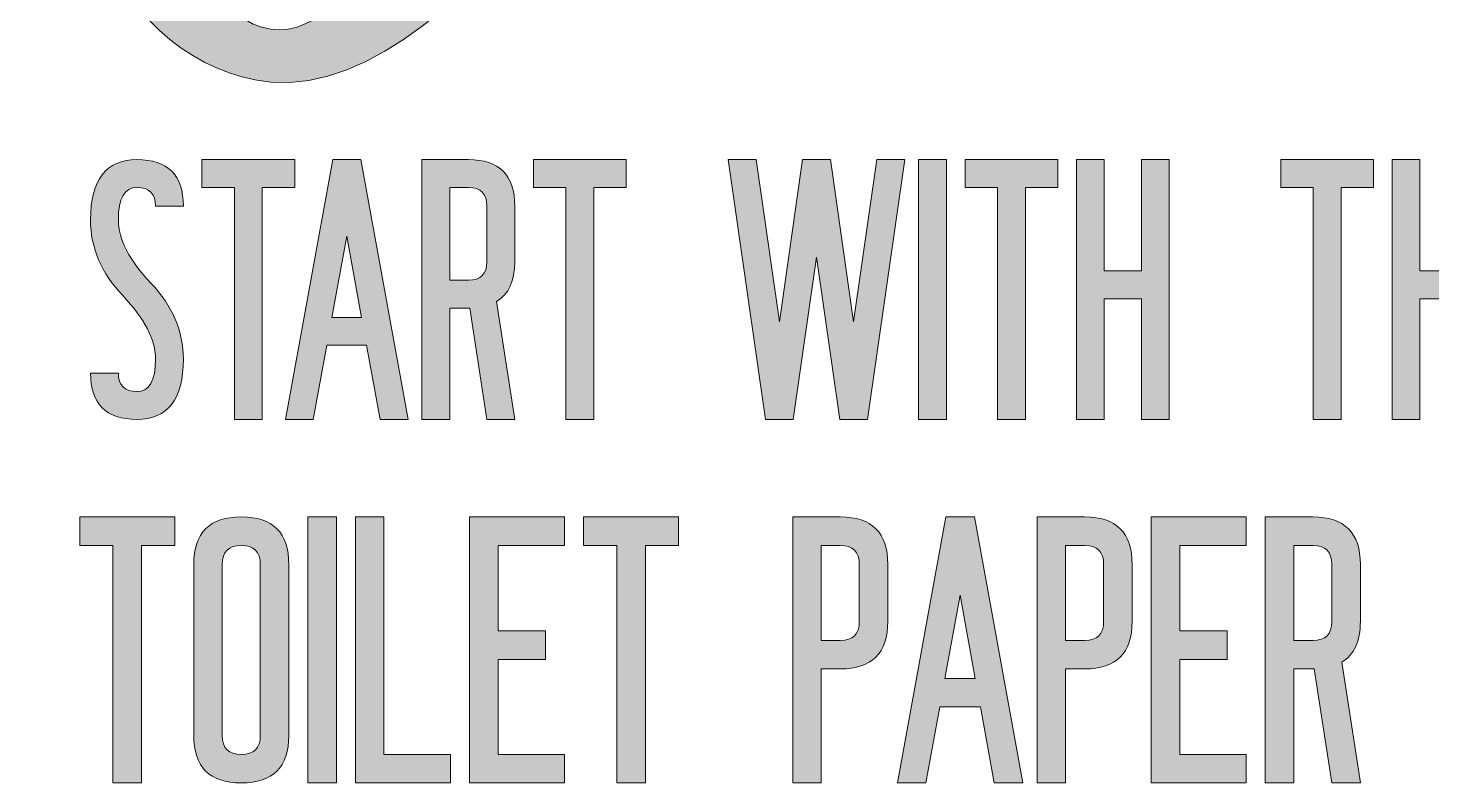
# Model space of a CAD drawing. Header units: inches. Extents: x 139 to 931, y -883 to -197.
# Drawn here: x 139.3 to 567, y -883 to -652.8 of the extents above; entities that cross this region are included whole.
import ezdxf

# ---------------------------------------------------------------- set-up
doc = ezdxf.new("R2010")
doc.units = ezdxf.units.IN
doc.header["$MEASUREMENT"] = 0
doc.layers.add('Layer 1', color=7, linetype='Continuous')

# ---------------------------------------------------------------- blocks, each defined once
blk = doc.blocks.new('block 3')
at = {"layer": 'Layer 1', "true_color": 0x040404}
h = blk.add_hatch(color=18, dxfattribs=at)
h.dxf.hatch_style = 2
edge = h.paths.add_edge_path()
edge.add_spline(control_points=[(348.68, -359.2), (350.47, -355.63), (352.25, -348.95), (352.69, -349.4), (352.69, -349.84), (370.07, -352.51), (366.06, -364.55), (357.15, -389.5), (295.22, -505.34), (257.79, -507.12), (245.76, -508.01), (235.51, -498.66), (234.62, -496.43), (244.43, -494.65), (320.17, -424.69), (333.98, -382.81), (335.32, -375.68), (323.73, -371.23), (318.39, -371.23), (301.46, -371.23), (233.29, -403.31), (198.53, -504.89), (164.23, -606.48), (194.97, -664.85), (223.93, -651.48), (286.75, -622.96), (325.52, -547.67), (334.87, -535.64), (337.99, -536.08), (340.22, -536.97), (342.45, -537.86), (346.01, -539.2), (349.13, -540.98), (346.9, -542.76), (341.56, -546.33), (274.72, -674.65), (213.24, -669.3), (167.35, -664.4), (139.28, -606.92), (151.31, -532.96), (164.23, -451.43), (239.97, -360.09), (315.27, -360.09), (323.73, -360.09), (336.65, -367.66), (340.22, -375.24), (343.34, -369.45), (346.46, -364.1), (348.68, -359.2)], knot_values=[0, 0, 0, 0, 1, 1, 1, 2, 2, 2, 3, 3, 3, 4, 4, 4, 5, 5, 5, 6, 6, 6, 7, 7, 7, 8, 8, 8, 9, 9, 9, 10, 10, 10, 11, 11, 11, 12, 12, 12, 13, 13, 13, 14, 14, 14, 15, 15, 15, 16, 16, 16, 16], degree=3, periodic=1)
edge = h.paths.add_edge_path()
edge.add_spline(control_points=[(233.73, -495.54), (233.73, -495.54), (234.18, -495.98), (234.18, -495.98), (234.18, -496.43), (234.18, -496.43), (234.62, -496.43), (233.29, -496.43), (233.29, -495.98), (233.73, -495.54)], knot_values=[0, 0, 0, 0, 1, 1, 1, 2, 2, 2, 3, 3, 3, 3], degree=3, periodic=1)
at = {"layer": 'Layer 1', "lineweight": 0}
blk.add_open_spline([(348.68, -359.2), (350.47, -355.63), (352.25, -348.95), (352.69, -349.4), (352.69, -349.84), (370.07, -352.51), (366.06, -364.55), (357.15, -389.5), (295.22, -505.34), (257.79, -507.12), (245.76, -508.01), (235.51, -498.66), (234.62, -496.43), (244.43, -494.65), (320.17, -424.69), (333.98, -382.81), (335.32, -375.68), (323.73, -371.23), (318.39, -371.23), (301.46, -371.23), (233.29, -403.31), (198.53, -504.89), (164.23, -606.48), (194.97, -664.85), (223.93, -651.48), (286.75, -622.96), (325.52, -547.67), (334.87, -535.64), (337.99, -536.08), (340.22, -536.97), (342.45, -537.86), (346.01, -539.2), (349.13, -540.98), (346.9, -542.76), (341.56, -546.33), (274.72, -674.65), (213.24, -669.3), (167.35, -664.4), (139.28, -606.92), (151.31, -532.96), (164.23, -451.43), (239.97, -360.09), (315.27, -360.09), (323.73, -360.09), (336.65, -367.66), (340.22, -375.24), (343.34, -369.45), (346.46, -364.1), (348.68, -359.2)], degree=3, knots=[0, 0, 0, 0, 1, 1, 1, 2, 2, 2, 3, 3, 3, 4, 4, 4, 5, 5, 5, 6, 6, 6, 7, 7, 7, 8, 8, 8, 9, 9, 9, 10, 10, 10, 11, 11, 11, 12, 12, 12, 13, 13, 13, 14, 14, 14, 15, 15, 15, 16, 16, 16, 16], dxfattribs=at)
blk = doc.blocks.new('block 5')
at = {"layer": 'Layer 1', "true_color": 0x040404}
h = blk.add_hatch(color=18, dxfattribs=at)
h.dxf.hatch_style = 2
edge = h.paths.add_edge_path()
edge.add_spline(control_points=[(172.44, -692.95), (181.87, -692.95), (186.58, -697.66), (186.58, -707.09), (186.58, -707.09), (178.1, -707.09), (178.1, -707.09), (178.1, -703.32), (176.21, -701.43), (172.44, -701.43), (168.67, -701.43), (166.78, -704.73), (166.78, -711.33), (166.78, -717.18), (170.08, -723.59), (176.68, -730.56), (183.28, -737.54), (186.58, -745.27), (186.58, -753.76), (186.58, -766.01), (181.87, -772.14), (172.44, -772.14), (163.01, -772.14), (158.3, -767.43), (158.3, -758), (158.3, -758), (166.78, -758), (166.78, -758), (166.78, -761.77), (168.67, -763.66), (172.44, -763.66), (176.21, -763.66), (178.1, -760.36), (178.1, -753.76), (178.1, -753.76), (178.1, -753.7), (178.1, -753.7), (178.1, -747.86), (174.8, -741.45), (168.2, -734.5), (161.6, -727.54), (158.3, -719.82), (158.3, -711.33), (158.3, -699.07), (163.01, -692.95), (172.44, -692.95)], knot_values=[0, 0, 0, 0, 1, 1, 1, 2, 2, 2, 3, 3, 3, 4, 4, 4, 5, 5, 5, 6, 6, 6, 7, 7, 7, 8, 8, 8, 9, 9, 9, 10, 10, 10, 11, 11, 11, 12, 12, 12, 13, 13, 13, 14, 14, 14, 15, 15, 15, 15], degree=3, periodic=1)
h = blk.add_hatch(color=18, dxfattribs=at)
h.dxf.hatch_style = 2
h.paths.add_polyline_path([(210.62, -701.43), (210.62, -772.14), (202.14, -772.14), (202.14, -701.43), (192.24, -701.43), (192.24, -692.95), (220.52, -692.95), (220.52, -701.43)])
h = blk.add_hatch(color=18, dxfattribs=at)
h.dxf.hatch_style = 2
h.paths.add_polyline_path([(242.42, -749.51), (230.31, -749.51), (226.18, -772.14), (217.7, -772.14), (232.12, -692.95), (240.61, -692.95), (255.03, -772.14), (246.55, -772.14)])
h.paths.add_polyline_path([(231.84, -741.03), (240.89, -741.03), (236.36, -716.25)])
h = blk.add_hatch(color=18, dxfattribs=at)
h.dxf.hatch_style = 2
edge = h.paths.add_edge_path()
edge.add_spline(control_points=[(273.42, -692.95), (282.84, -692.95), (287.56, -697.66), (287.56, -707.09), (287.56, -707.09), (287.56, -724.06), (287.56, -724.06), (287.56, -729.94), (285.71, -734), (282.01, -736.22), (282.01, -736.22), (287.56, -772.14), (287.56, -772.14), (287.56, -772.14), (279.07, -772.14), (279.07, -772.14), (279.07, -772.14), (273.87, -738.2), (273.87, -738.2), (273.87, -738.2), (267.76, -738.2), (267.76, -738.2), (267.76, -738.2), (267.76, -772.14), (267.76, -772.14), (267.76, -772.14), (259.27, -772.14), (259.27, -772.14), (259.27, -772.14), (259.27, -692.95), (259.27, -692.95), (259.27, -692.95), (273.42, -692.95), (273.42, -692.95)], knot_values=[0, 0, 0, 0, 1, 1, 1, 2, 2, 2, 3, 3, 3, 4, 4, 4, 5, 5, 5, 6, 6, 6, 7, 7, 7, 8, 8, 8, 9, 9, 9, 10, 10, 10, 11, 11, 11, 11], degree=3, periodic=1)
edge = h.paths.add_edge_path()
edge.add_spline(control_points=[(279.07, -707.09), (279.07, -703.32), (277.19, -701.43), (273.42, -701.43), (273.42, -701.43), (267.76, -701.43), (267.76, -701.43), (267.76, -701.43), (267.76, -729.71), (267.76, -729.71), (267.76, -729.71), (273.42, -729.71), (273.42, -729.71), (277.19, -729.71), (279.07, -727.83), (279.07, -724.06), (279.07, -724.06), (279.07, -707.09), (279.07, -707.09)], knot_values=[0, 0, 0, 0, 1, 1, 1, 2, 2, 2, 3, 3, 3, 4, 4, 4, 5, 5, 5, 6, 6, 6, 6], degree=3, periodic=1)
h = blk.add_hatch(color=18, dxfattribs=at)
h.dxf.hatch_style = 2
h.paths.add_polyline_path([(311.6, -701.43), (311.6, -772.14), (303.11, -772.14), (303.11, -701.43), (293.21, -701.43), (293.21, -692.95), (321.5, -692.95), (321.5, -701.43)])
h = blk.add_hatch(color=18, dxfattribs=at)
h.dxf.hatch_style = 2
h.paths.add_polyline_path([(363.92, -772.14), (352.61, -692.95), (361.09, -692.95), (368.17, -742.44), (375.24, -692.95), (383.72, -692.95), (390.79, -742.44), (397.86, -692.95), (406.35, -692.95), (395.03, -772.14), (386.55, -772.14), (379.48, -722.64), (372.41, -772.14)])
h = blk.add_hatch(color=18, dxfattribs=at)
h.dxf.hatch_style = 2
h.paths.add_polyline_path([(419.08, -772.14), (410.59, -772.14), (410.59, -692.95), (419.08, -692.95)])
h = blk.add_hatch(color=18, dxfattribs=at)
h.dxf.hatch_style = 2
h.paths.add_polyline_path([(443.12, -701.43), (443.12, -772.14), (434.63, -772.14), (434.63, -701.43), (424.73, -701.43), (424.73, -692.95), (453.02, -692.95), (453.02, -701.43)])
h = blk.add_hatch(color=18, dxfattribs=at)
h.dxf.hatch_style = 2
h.paths.add_polyline_path([(467.16, -735.37), (467.16, -772.14), (458.67, -772.14), (458.67, -692.95), (467.16, -692.95), (467.16, -726.89), (478.47, -726.89), (478.47, -692.95), (486.96, -692.95), (486.96, -772.14), (478.47, -772.14), (478.47, -735.37)])
h = blk.add_hatch(color=18, dxfattribs=at)
h.dxf.hatch_style = 2
h.paths.add_polyline_path([(539.28, -701.43), (539.28, -772.14), (530.8, -772.14), (530.8, -701.43), (520.9, -701.43), (520.9, -692.95), (549.18, -692.95), (549.18, -701.43)])
h = blk.add_hatch(color=18, dxfattribs=at)
h.dxf.hatch_style = 2
h.paths.add_polyline_path([(563.32, -735.37), (563.32, -772.14), (554.84, -772.14), (554.84, -692.95), (563.32, -692.95), (563.32, -726.89), (574.64, -726.89), (574.64, -692.95), (583.12, -692.95), (583.12, -772.14), (574.64, -772.14), (574.64, -735.37)])
at = {"layer": 'Layer 1', "lineweight": 0}
for points in [[(210.62, -701.43), (210.62, -772.14), (202.14, -772.14), (202.14, -701.43), (192.24, -701.43), (192.24, -692.95), (220.52, -692.95), (220.52, -701.43), (210.62, -701.43)], [(242.42, -749.51), (230.31, -749.51), (226.18, -772.14), (217.7, -772.14), (232.12, -692.95), (240.61, -692.95), (255.03, -772.14), (246.55, -772.14), (242.42, -749.51)], [(311.6, -701.43), (311.6, -772.14), (303.11, -772.14), (303.11, -701.43), (293.21, -701.43), (293.21, -692.95), (321.5, -692.95), (321.5, -701.43), (311.6, -701.43)], [(363.92, -772.14), (352.61, -692.95), (361.09, -692.95), (368.17, -742.44), (375.24, -692.95), (383.72, -692.95), (390.79, -742.44), (397.86, -692.95), (406.35, -692.95), (395.03, -772.14), (386.55, -772.14), (379.48, -722.64), (372.41, -772.14), (363.92, -772.14)], [(419.08, -772.14), (410.59, -772.14), (410.59, -692.95), (419.08, -692.95), (419.08, -772.14)], [(443.12, -701.43), (443.12, -772.14), (434.63, -772.14), (434.63, -701.43), (424.73, -701.43), (424.73, -692.95), (453.02, -692.95), (453.02, -701.43), (443.12, -701.43)], [(467.16, -735.37), (467.16, -772.14), (458.67, -772.14), (458.67, -692.95), (467.16, -692.95), (467.16, -726.89), (478.47, -726.89), (478.47, -692.95), (486.96, -692.95), (486.96, -772.14), (478.47, -772.14), (478.47, -735.37), (467.16, -735.37)], [(539.28, -701.43), (539.28, -772.14), (530.8, -772.14), (530.8, -701.43), (520.9, -701.43), (520.9, -692.95), (549.18, -692.95), (549.18, -701.43), (539.28, -701.43)], [(563.32, -735.37), (563.32, -772.14), (554.84, -772.14), (554.84, -692.95), (563.32, -692.95), (563.32, -726.89), (574.64, -726.89), (574.64, -692.95), (583.12, -692.95), (583.12, -772.14), (574.64, -772.14), (574.64, -735.37), (563.32, -735.37)], [(231.84, -741.03), (240.89, -741.03), (236.36, -716.25), (231.84, -741.03)]]:
    blk.add_lwpolyline(points, dxfattribs=at)
for points, knots in [([(172.44, -692.95), (181.87, -692.95), (186.58, -697.66), (186.58, -707.09), (186.58, -707.09), (178.1, -707.09), (178.1, -707.09), (178.1, -703.32), (176.21, -701.43), (172.44, -701.43), (168.67, -701.43), (166.78, -704.73), (166.78, -711.33), (166.78, -717.18), (170.08, -723.59), (176.68, -730.56), (183.28, -737.54), (186.58, -745.27), (186.58, -753.76), (186.58, -766.01), (181.87, -772.14), (172.44, -772.14), (163.01, -772.14), (158.3, -767.43), (158.3, -758), (158.3, -758), (166.78, -758), (166.78, -758), (166.78, -761.77), (168.67, -763.66), (172.44, -763.66), (176.21, -763.66), (178.1, -760.36), (178.1, -753.76), (178.1, -753.76), (178.1, -753.7), (178.1, -753.7), (178.1, -747.86), (174.8, -741.45), (168.2, -734.5), (161.6, -727.54), (158.3, -719.82), (158.3, -711.33), (158.3, -699.07), (163.01, -692.95), (172.44, -692.95)], [0, 0, 0, 0, 1, 1, 1, 2, 2, 2, 3, 3, 3, 4, 4, 4, 5, 5, 5, 6, 6, 6, 7, 7, 7, 8, 8, 8, 9, 9, 9, 10, 10, 10, 11, 11, 11, 12, 12, 12, 13, 13, 13, 14, 14, 14, 15, 15, 15, 15]), ([(273.42, -692.95), (282.84, -692.95), (287.56, -697.66), (287.56, -707.09), (287.56, -707.09), (287.56, -724.06), (287.56, -724.06), (287.56, -729.94), (285.71, -734), (282.01, -736.22), (282.01, -736.22), (287.56, -772.14), (287.56, -772.14), (287.56, -772.14), (279.07, -772.14), (279.07, -772.14), (279.07, -772.14), (273.87, -738.2), (273.87, -738.2), (273.87, -738.2), (267.76, -738.2), (267.76, -738.2), (267.76, -738.2), (267.76, -772.14), (267.76, -772.14), (267.76, -772.14), (259.27, -772.14), (259.27, -772.14), (259.27, -772.14), (259.27, -692.95), (259.27, -692.95), (259.27, -692.95), (273.42, -692.95), (273.42, -692.95)], [0, 0, 0, 0, 1, 1, 1, 2, 2, 2, 3, 3, 3, 4, 4, 4, 5, 5, 5, 6, 6, 6, 7, 7, 7, 8, 8, 8, 9, 9, 9, 10, 10, 10, 11, 11, 11, 11]), ([(279.07, -707.09), (279.07, -703.32), (277.19, -701.43), (273.42, -701.43), (273.42, -701.43), (267.76, -701.43), (267.76, -701.43), (267.76, -701.43), (267.76, -729.71), (267.76, -729.71), (267.76, -729.71), (273.42, -729.71), (273.42, -729.71), (277.19, -729.71), (279.07, -727.83), (279.07, -724.06), (279.07, -724.06), (279.07, -707.09), (279.07, -707.09)], [0, 0, 0, 0, 1, 1, 1, 2, 2, 2, 3, 3, 3, 4, 4, 4, 5, 5, 5, 6, 6, 6, 6])]:
    blk.add_open_spline(points, degree=3, knots=knots, dxfattribs=at)
blk = doc.blocks.new('block 6')
at = {"layer": 'Layer 1', "true_color": 0x040404}
h = blk.add_hatch(color=18, dxfattribs=at)
h.dxf.hatch_style = 2
h.paths.add_polyline_path([(173.82, -810.57), (173.82, -882.98), (165.13, -882.98), (165.13, -810.57), (155, -810.57), (155, -801.88), (183.96, -801.88), (183.96, -810.57)])
h = blk.add_hatch(color=18, dxfattribs=at)
h.dxf.hatch_style = 2
edge = h.paths.add_edge_path()
edge.add_spline(control_points=[(189.75, -816.36), (189.75, -806.7), (194.58, -801.88), (204.24, -801.88), (213.89, -801.88), (218.72, -806.7), (218.72, -816.36), (218.72, -816.36), (218.72, -868.5), (218.72, -868.5), (218.72, -878.16), (213.89, -882.98), (204.24, -882.98), (194.58, -882.98), (189.75, -878.16), (189.75, -868.5), (189.75, -868.5), (189.75, -816.36), (189.75, -816.36)], knot_values=[0, 0, 0, 0, 1, 1, 1, 2, 2, 2, 3, 3, 3, 4, 4, 4, 5, 5, 5, 6, 6, 6, 6], degree=3, periodic=1)
edge = h.paths.add_edge_path()
edge.add_spline(control_points=[(204.24, -810.57), (200.38, -810.57), (198.44, -812.5), (198.44, -816.36), (198.44, -816.36), (198.44, -868.5), (198.44, -868.5), (198.44, -872.36), (200.38, -874.29), (204.24, -874.29), (208.1, -874.29), (210.03, -872.36), (210.03, -868.5), (210.03, -868.5), (210.03, -816.36), (210.03, -816.36), (210.03, -812.5), (208.1, -810.57), (204.24, -810.57)], knot_values=[0, 0, 0, 0, 1, 1, 1, 2, 2, 2, 3, 3, 3, 4, 4, 4, 5, 5, 5, 6, 6, 6, 6], degree=3, periodic=1)
h = blk.add_hatch(color=18, dxfattribs=at)
h.dxf.hatch_style = 2
h.paths.add_polyline_path([(233.2, -882.98), (224.51, -882.98), (224.51, -801.88), (233.2, -801.88)])
h = blk.add_hatch(color=18, dxfattribs=at)
h.dxf.hatch_style = 2
h.paths.add_polyline_path([(239, -882.98), (239, -801.88), (247.69, -801.88), (247.69, -874.29), (267.96, -874.29), (267.96, -882.98)])
h = blk.add_hatch(color=18, dxfattribs=at)
h.dxf.hatch_style = 2
h.paths.add_polyline_path([(302.72, -801.88), (302.72, -810.57), (282.45, -810.57), (282.45, -836.64), (296.93, -836.64), (296.93, -845.33), (282.45, -845.33), (282.45, -874.29), (302.72, -874.29), (302.72, -882.98), (273.76, -882.98), (273.76, -801.88)])
h = blk.add_hatch(color=18, dxfattribs=at)
h.dxf.hatch_style = 2
h.paths.add_polyline_path([(327.34, -810.57), (327.34, -882.98), (318.65, -882.98), (318.65, -810.57), (308.52, -810.57), (308.52, -801.88), (337.48, -801.88), (337.48, -810.57)])
h = blk.add_hatch(color=18, dxfattribs=at)
h.dxf.hatch_style = 2
edge = h.paths.add_edge_path()
edge.add_spline(control_points=[(386.73, -801.88), (396.38, -801.88), (401.21, -806.7), (401.21, -816.36), (401.21, -816.36), (401.21, -833.74), (401.21, -833.74), (401.21, -843.39), (396.38, -848.22), (386.73, -848.22), (386.73, -848.22), (380.93, -848.22), (380.93, -848.22), (380.93, -848.22), (380.93, -882.98), (380.93, -882.98), (380.93, -882.98), (372.24, -882.98), (372.24, -882.98), (372.24, -882.98), (372.24, -801.88), (372.24, -801.88), (372.24, -801.88), (386.73, -801.88), (386.73, -801.88)], knot_values=[0, 0, 0, 0, 1, 1, 1, 2, 2, 2, 3, 3, 3, 4, 4, 4, 5, 5, 5, 6, 6, 6, 7, 7, 7, 8, 8, 8, 8], degree=3, periodic=1)
edge = h.paths.add_edge_path()
edge.add_spline(control_points=[(392.52, -816.36), (392.52, -812.5), (390.59, -810.57), (386.73, -810.57), (386.73, -810.57), (380.93, -810.57), (380.93, -810.57), (380.93, -810.57), (380.93, -839.53), (380.93, -839.53), (380.93, -839.53), (386.73, -839.53), (386.73, -839.53), (390.59, -839.53), (392.52, -837.6), (392.52, -833.74), (392.52, -833.74), (392.52, -816.36), (392.52, -816.36)], knot_values=[0, 0, 0, 0, 1, 1, 1, 2, 2, 2, 3, 3, 3, 4, 4, 4, 5, 5, 5, 6, 6, 6, 6], degree=3, periodic=1)
h = blk.add_hatch(color=18, dxfattribs=at)
h.dxf.hatch_style = 2
h.paths.add_polyline_path([(429.42, -859.81), (417.03, -859.81), (412.8, -882.98), (404.11, -882.98), (418.88, -801.88), (427.57, -801.88), (442.34, -882.98), (433.65, -882.98)])
h.paths.add_polyline_path([(418.59, -851.12), (427.86, -851.12), (423.22, -825.74)])
h = blk.add_hatch(color=18, dxfattribs=at)
h.dxf.hatch_style = 2
edge = h.paths.add_edge_path()
edge.add_spline(control_points=[(461.17, -801.88), (470.82, -801.88), (475.65, -806.7), (475.65, -816.36), (475.65, -816.36), (475.65, -833.74), (475.65, -833.74), (475.65, -843.39), (470.82, -848.22), (461.17, -848.22), (461.17, -848.22), (455.38, -848.22), (455.38, -848.22), (455.38, -848.22), (455.38, -882.98), (455.38, -882.98), (455.38, -882.98), (446.69, -882.98), (446.69, -882.98), (446.69, -882.98), (446.69, -801.88), (446.69, -801.88), (446.69, -801.88), (461.17, -801.88), (461.17, -801.88)], knot_values=[0, 0, 0, 0, 1, 1, 1, 2, 2, 2, 3, 3, 3, 4, 4, 4, 5, 5, 5, 6, 6, 6, 7, 7, 7, 8, 8, 8, 8], degree=3, periodic=1)
edge = h.paths.add_edge_path()
edge.add_spline(control_points=[(466.96, -816.36), (466.96, -812.5), (465.03, -810.57), (461.17, -810.57), (461.17, -810.57), (455.38, -810.57), (455.38, -810.57), (455.38, -810.57), (455.38, -839.53), (455.38, -839.53), (455.38, -839.53), (461.17, -839.53), (461.17, -839.53), (465.03, -839.53), (466.96, -837.6), (466.96, -833.74), (466.96, -833.74), (466.96, -816.36), (466.96, -816.36)], knot_values=[0, 0, 0, 0, 1, 1, 1, 2, 2, 2, 3, 3, 3, 4, 4, 4, 5, 5, 5, 6, 6, 6, 6], degree=3, periodic=1)
h = blk.add_hatch(color=18, dxfattribs=at)
h.dxf.hatch_style = 2
h.paths.add_polyline_path([(510.41, -801.88), (510.41, -810.57), (490.14, -810.57), (490.14, -836.64), (504.62, -836.64), (504.62, -845.33), (490.14, -845.33), (490.14, -874.29), (510.41, -874.29), (510.41, -882.98), (481.45, -882.98), (481.45, -801.88)])
h = blk.add_hatch(color=18, dxfattribs=at)
h.dxf.hatch_style = 2
edge = h.paths.add_edge_path()
edge.add_spline(control_points=[(530.69, -801.88), (540.34, -801.88), (545.17, -806.7), (545.17, -816.36), (545.17, -816.36), (545.17, -833.74), (545.17, -833.74), (545.17, -839.76), (543.28, -843.92), (539.49, -846.19), (539.49, -846.19), (545.17, -882.98), (545.17, -882.98), (545.17, -882.98), (536.48, -882.98), (536.48, -882.98), (536.48, -882.98), (531.15, -848.22), (531.15, -848.22), (531.15, -848.22), (524.89, -848.22), (524.89, -848.22), (524.89, -848.22), (524.89, -882.98), (524.89, -882.98), (524.89, -882.98), (516.21, -882.98), (516.21, -882.98), (516.21, -882.98), (516.21, -801.88), (516.21, -801.88), (516.21, -801.88), (530.69, -801.88), (530.69, -801.88)], knot_values=[0, 0, 0, 0, 1, 1, 1, 2, 2, 2, 3, 3, 3, 4, 4, 4, 5, 5, 5, 6, 6, 6, 7, 7, 7, 8, 8, 8, 9, 9, 9, 10, 10, 10, 11, 11, 11, 11], degree=3, periodic=1)
edge = h.paths.add_edge_path()
edge.add_spline(control_points=[(536.48, -816.36), (536.48, -812.5), (534.55, -810.57), (530.69, -810.57), (530.69, -810.57), (524.89, -810.57), (524.89, -810.57), (524.89, -810.57), (524.89, -839.53), (524.89, -839.53), (524.89, -839.53), (530.69, -839.53), (530.69, -839.53), (534.55, -839.53), (536.48, -837.6), (536.48, -833.74), (536.48, -833.74), (536.48, -816.36), (536.48, -816.36)], knot_values=[0, 0, 0, 0, 1, 1, 1, 2, 2, 2, 3, 3, 3, 4, 4, 4, 5, 5, 5, 6, 6, 6, 6], degree=3, periodic=1)
at = {"layer": 'Layer 1', "lineweight": 0}
for points in [[(173.82, -810.57), (173.82, -882.98), (165.13, -882.98), (165.13, -810.57), (155, -810.57), (155, -801.88), (183.96, -801.88), (183.96, -810.57), (173.82, -810.57)], [(233.2, -882.98), (224.51, -882.98), (224.51, -801.88), (233.2, -801.88), (233.2, -882.98)], [(239, -882.98), (239, -801.88), (247.69, -801.88), (247.69, -874.29), (267.96, -874.29), (267.96, -882.98), (239, -882.98)], [(302.72, -801.88), (302.72, -810.57), (282.45, -810.57), (282.45, -836.64), (296.93, -836.64), (296.93, -845.33), (282.45, -845.33), (282.45, -874.29), (302.72, -874.29), (302.72, -882.98), (273.76, -882.98), (273.76, -801.88), (302.72, -801.88)], [(327.34, -810.57), (327.34, -882.98), (318.65, -882.98), (318.65, -810.57), (308.52, -810.57), (308.52, -801.88), (337.48, -801.88), (337.48, -810.57), (327.34, -810.57)], [(429.42, -859.81), (417.03, -859.81), (412.8, -882.98), (404.11, -882.98), (418.88, -801.88), (427.57, -801.88), (442.34, -882.98), (433.65, -882.98), (429.42, -859.81)], [(510.41, -801.88), (510.41, -810.57), (490.14, -810.57), (490.14, -836.64), (504.62, -836.64), (504.62, -845.33), (490.14, -845.33), (490.14, -874.29), (510.41, -874.29), (510.41, -882.98), (481.45, -882.98), (481.45, -801.88), (510.41, -801.88)], [(418.59, -851.12), (427.86, -851.12), (423.22, -825.74), (418.59, -851.12)]]:
    blk.add_lwpolyline(points, dxfattribs=at)
for points, knots in [([(189.75, -816.36), (189.75, -806.7), (194.58, -801.88), (204.24, -801.88), (213.89, -801.88), (218.72, -806.7), (218.72, -816.36), (218.72, -816.36), (218.72, -868.5), (218.72, -868.5), (218.72, -878.16), (213.89, -882.98), (204.24, -882.98), (194.58, -882.98), (189.75, -878.16), (189.75, -868.5), (189.75, -868.5), (189.75, -816.36), (189.75, -816.36)], [0, 0, 0, 0, 1, 1, 1, 2, 2, 2, 3, 3, 3, 4, 4, 4, 5, 5, 5, 6, 6, 6, 6]), ([(386.73, -801.88), (396.38, -801.88), (401.21, -806.7), (401.21, -816.36), (401.21, -816.36), (401.21, -833.74), (401.21, -833.74), (401.21, -843.39), (396.38, -848.22), (386.73, -848.22), (386.73, -848.22), (380.93, -848.22), (380.93, -848.22), (380.93, -848.22), (380.93, -882.98), (380.93, -882.98), (380.93, -882.98), (372.24, -882.98), (372.24, -882.98), (372.24, -882.98), (372.24, -801.88), (372.24, -801.88), (372.24, -801.88), (386.73, -801.88), (386.73, -801.88)], [0, 0, 0, 0, 1, 1, 1, 2, 2, 2, 3, 3, 3, 4, 4, 4, 5, 5, 5, 6, 6, 6, 7, 7, 7, 8, 8, 8, 8]), ([(461.17, -801.88), (470.82, -801.88), (475.65, -806.7), (475.65, -816.36), (475.65, -816.36), (475.65, -833.74), (475.65, -833.74), (475.65, -843.39), (470.82, -848.22), (461.17, -848.22), (461.17, -848.22), (455.38, -848.22), (455.38, -848.22), (455.38, -848.22), (455.38, -882.98), (455.38, -882.98), (455.38, -882.98), (446.69, -882.98), (446.69, -882.98), (446.69, -882.98), (446.69, -801.88), (446.69, -801.88), (446.69, -801.88), (461.17, -801.88), (461.17, -801.88)], [0, 0, 0, 0, 1, 1, 1, 2, 2, 2, 3, 3, 3, 4, 4, 4, 5, 5, 5, 6, 6, 6, 7, 7, 7, 8, 8, 8, 8]), ([(530.69, -801.88), (540.34, -801.88), (545.17, -806.7), (545.17, -816.36), (545.17, -816.36), (545.17, -833.74), (545.17, -833.74), (545.17, -839.76), (543.28, -843.92), (539.49, -846.19), (539.49, -846.19), (545.17, -882.98), (545.17, -882.98), (545.17, -882.98), (536.48, -882.98), (536.48, -882.98), (536.48, -882.98), (531.15, -848.22), (531.15, -848.22), (531.15, -848.22), (524.89, -848.22), (524.89, -848.22), (524.89, -848.22), (524.89, -882.98), (524.89, -882.98), (524.89, -882.98), (516.21, -882.98), (516.21, -882.98), (516.21, -882.98), (516.21, -801.88), (516.21, -801.88), (516.21, -801.88), (530.69, -801.88), (530.69, -801.88)], [0, 0, 0, 0, 1, 1, 1, 2, 2, 2, 3, 3, 3, 4, 4, 4, 5, 5, 5, 6, 6, 6, 7, 7, 7, 8, 8, 8, 9, 9, 9, 10, 10, 10, 11, 11, 11, 11]), ([(204.24, -810.57), (200.38, -810.57), (198.44, -812.5), (198.44, -816.36), (198.44, -816.36), (198.44, -868.5), (198.44, -868.5), (198.44, -872.36), (200.38, -874.29), (204.24, -874.29), (208.1, -874.29), (210.03, -872.36), (210.03, -868.5), (210.03, -868.5), (210.03, -816.36), (210.03, -816.36), (210.03, -812.5), (208.1, -810.57), (204.24, -810.57)], [0, 0, 0, 0, 1, 1, 1, 2, 2, 2, 3, 3, 3, 4, 4, 4, 5, 5, 5, 6, 6, 6, 6]), ([(392.52, -816.36), (392.52, -812.5), (390.59, -810.57), (386.73, -810.57), (386.73, -810.57), (380.93, -810.57), (380.93, -810.57), (380.93, -810.57), (380.93, -839.53), (380.93, -839.53), (380.93, -839.53), (386.73, -839.53), (386.73, -839.53), (390.59, -839.53), (392.52, -837.6), (392.52, -833.74), (392.52, -833.74), (392.52, -816.36), (392.52, -816.36)], [0, 0, 0, 0, 1, 1, 1, 2, 2, 2, 3, 3, 3, 4, 4, 4, 5, 5, 5, 6, 6, 6, 6]), ([(466.96, -816.36), (466.96, -812.5), (465.03, -810.57), (461.17, -810.57), (461.17, -810.57), (455.38, -810.57), (455.38, -810.57), (455.38, -810.57), (455.38, -839.53), (455.38, -839.53), (455.38, -839.53), (461.17, -839.53), (461.17, -839.53), (465.03, -839.53), (466.96, -837.6), (466.96, -833.74), (466.96, -833.74), (466.96, -816.36), (466.96, -816.36)], [0, 0, 0, 0, 1, 1, 1, 2, 2, 2, 3, 3, 3, 4, 4, 4, 5, 5, 5, 6, 6, 6, 6]), ([(536.48, -816.36), (536.48, -812.5), (534.55, -810.57), (530.69, -810.57), (530.69, -810.57), (524.89, -810.57), (524.89, -810.57), (524.89, -810.57), (524.89, -839.53), (524.89, -839.53), (524.89, -839.53), (530.69, -839.53), (530.69, -839.53), (534.55, -839.53), (536.48, -837.6), (536.48, -833.74), (536.48, -833.74), (536.48, -816.36), (536.48, -816.36)], [0, 0, 0, 0, 1, 1, 1, 2, 2, 2, 3, 3, 3, 4, 4, 4, 5, 5, 5, 6, 6, 6, 6])]:
    blk.add_open_spline(points, degree=3, knots=knots, dxfattribs=at)
blk = doc.blocks.new('block 2')
at = {"layer": 'Layer 1'}
for name in ['block 3', 'block 5', 'block 6']:
    blk.add_blockref(name, (0, 0), dxfattribs=at)

msp = doc.modelspace()

# ---------------------------------------------------------------- block references
at = {"layer": 'Layer 1'}
msp.add_blockref('block 2', (0, 0), dxfattribs=at)

doc.saveas('drawing.dxf')
